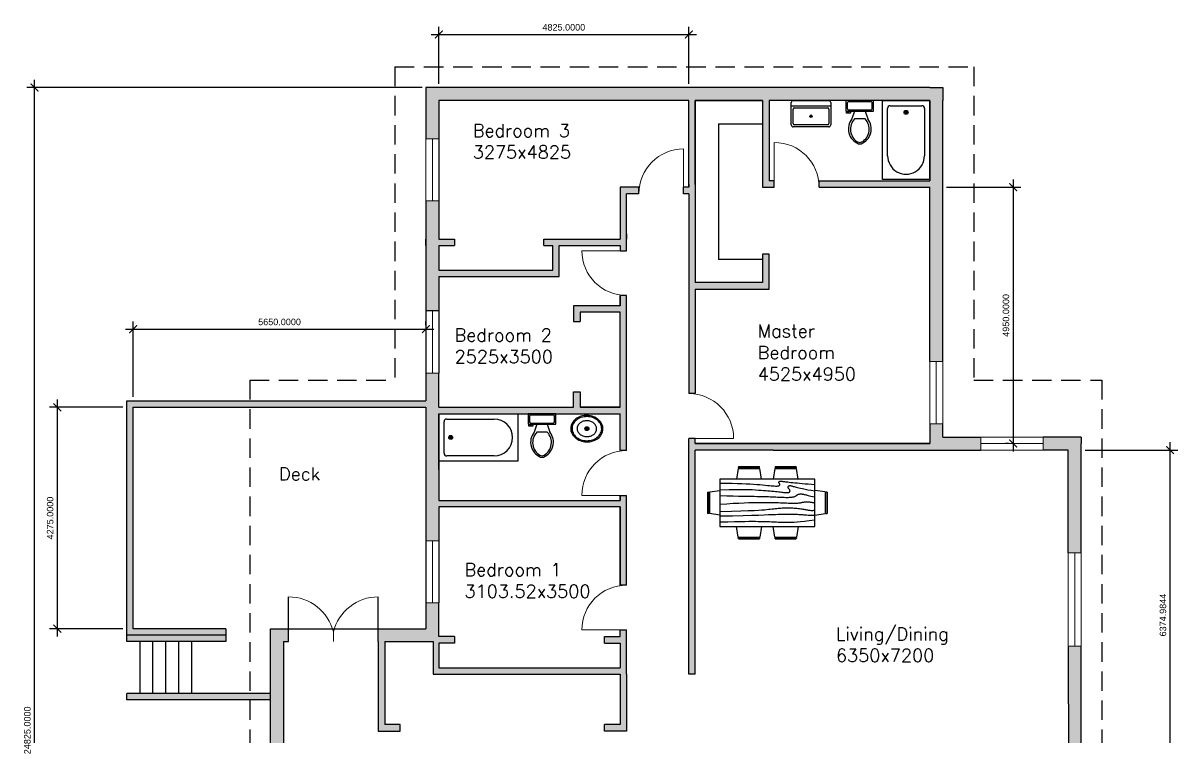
# Model space of a CAD drawing. Header units: millimetres. Extents: x -3200 to 48595, y -28940 to 26070.
# Drawn here: x 1910 to 24200, y 12304 to 26070 of the extents above; entities that cross this region are included whole.
import ezdxf

# ---------------------------------------------------------------- set-up
doc = ezdxf.new("R2010")
doc.units = ezdxf.units.MM
doc.header["$LTSCALE"] = 100
doc.linetypes.add('DASHED', pattern=[0.75, 0.5, -0.25])
doc.linetypes.add('HIDDEN', pattern=[0.375, 0.25, -0.125])
for name, color, linetype in [('Dim', 4, 'Continuous'), ('Hatch', 5, 'Continuous'), ('Lim-Roof', 50, 'Continuous'), ('Overhang', 6, 'DASHED'), ('text', 1, 'Continuous'), ('WD', 3, 'Continuous')]:
    doc.layers.add(name, color=color, linetype=linetype)
doc.styles.add('Simplex_100', font='simplex.shx', dxfattribs={"height": 100})
doc.styles.get("Standard").update_dxf_attribs({"font": ''})
doc.styles.get('Standard').set_extended_font_data('Arial')
doc.dimstyles.new('Arch_125', dxfattribs={"dimscale": 50, "dimtxt": 2.5, "dimasz": 3, "dimexe": 3, "dimexo": 1.5, "dimgap": 1.5, "dimtad": 1, "dimdec": 4, "dimzin": 3, "dimdsep": 46, "dimtxsty": 'Standard', "dimblk": 'ARCHTICK', "dimcen": 4, "dimdle": 3, "dimadec": 0, "dimazin": 0, "dimtfac": 1, "dimtdec": 4, "dimtofl": 0, "dimtmove": 2, "dimatfit": 3, "dimfxl": 1, "dimtolj": 1, "dimtzin": 0, "dimarcsym": 0})
pattern_1 = [(0, (1460.22, 0), (0, 6.985), [5.08, -1.905]), (90, (1460.22, 0), (-6.985, 4e-16), [5.08, -1.905])]

# ---------------------------------------------------------------- blocks, each defined once
blk = doc.blocks.new('Dining Set - 36 x 72 in.')
at = {"linetype": 'Continuous'}
for p, q in [((-22, 27.5), (-22.1562, 26.50042)), ((-5.8416, 26.5), (-22.1534, 26.5)), ((-22, 27.5), (-6, 27.5)), ((-5.8437, 26.49966), (-6, 27.5)), ((6, 27.5), (5.8438, 26.50042)), ((22.1584, 26.5), (5.8466, 26.5)), ((6, 27.5), (22, 27.5)), ((22.1563, 26.49966), (22, 27.5)), ((36, 18), (-36, 18)), ((-36, 18), (-36, -18)), ((-22.2343, 26.00059), (-23.4847, 17.99762)), ((-22.2304, 26), (-5.7608, 26)), ((-4.5152, 17.99762), (-5.7655, 25.99926)), ((5.7657, 26.00059), (4.5153, 17.99762)), ((5.7696, 26), (22.2392, 26)), ((23.4848, 17.99762), (22.2345, 25.99926)), ((36, -18), (36, 18)), ((-44.0006, 8.23428), (-35.9976, 9.48474)), ((44.0006, 8.23428), (35.9976, 9.48474)), ((-45.5, 8), (-44.5004, 8.15617)), ((-45.5, 8), (-45.5, -8)), ((-44.5, -8.15843), (-44.5, 8.15338)), ((-44, 8.23041), (-44, -8.23915)), ((44, 8.23041), (44, -8.23915)), ((44.5, -8.15843), (44.5, 8.15338)), ((45.5, 8), (44.5005, 8.15617)), ((45.5, 8), (45.5, -8)), ((-44.4997, -8.15631), (-45.5, -8)), ((-35.9976, -9.48476), (-43.9993, -8.2345)), ((35.9976, -9.48476), (43.9993, -8.2345)), ((44.4997, -8.15631), (45.5, -8)), ((-36, -18), (36, -18)), ((-22.2343, -26.0006), (-23.4847, -17.99762)), ((-22.2304, -26), (-5.7608, -26)), ((-4.5152, -17.99762), (-5.7655, -25.99928)), ((5.7657, -26.0006), (4.5153, -17.99762)), ((5.7696, -26), (22.2392, -26)), ((23.4848, -17.99762), (22.2345, -25.99928)), ((-22, -27.5), (-22.1562, -26.50044)), ((-5.8416, -26.5), (-22.1534, -26.5)), ((-22, -27.5), (-6, -27.5)), ((-5.8437, -26.49967), (-6, -27.5)), ((6, -27.5), (5.8438, -26.50044)), ((22.1584, -26.5), (5.8466, -26.5)), ((6, -27.5), (22, -27.5)), ((22.1563, -26.49967), (22, -27.5))]:
    blk.add_line(p, q, dxfattribs=at)
for points in [[(-36, 15), (-31.1772, 14.97754), (-26.8079, 14.91406), (-22.8538, 14.81543), (-19.276, 14.6875), (-16.0362, 14.53613), (-13.0957, 14.36718), (-10.4159, 14.18652), (-7.9583, 14), (-5.6904, 13.81315), (-3.6035, 13.63021), (-1.6954, 13.45508), (0.0365, 13.29166), (1.5945, 13.14388), (2.9811, 13.01562), (4.1988, 12.9108), (5.25, 12.83333), (6.1393, 12.78613), (6.8802, 12.76823), (7.4883, 12.77767), (7.9792, 12.8125), (8.3685, 12.87077), (8.6719, 12.95052), (8.9049, 13.0498), (9.0833, 13.16666), (9.2205, 13.29899), (9.3216, 13.44401), (9.3895, 13.59879), (9.4271, 13.76041), (9.4373, 13.92594), (9.4232, 14.09245), (9.3875, 14.257), (9.3333, 14.41666), (9.2638, 14.56917), (9.1836, 14.71484), (9.0975, 14.85465), (9.0104, 14.98958), (8.9272, 15.1206), (8.8529, 15.2487), (8.7922, 15.37483), (8.75, 15.5), (8.7305, 15.62467), (8.7344, 15.74739), (8.7617, 15.86621), (8.8125, 15.97916), (8.8867, 16.08431), (8.9844, 16.17968), (9.1055, 16.26334), (9.25, 16.33333), (9.4189, 16.38802), (9.6172, 16.42708), (9.8506, 16.45052), (10.125, 16.45833), (10.4463, 16.45052), (10.8203, 16.42708), (11.2529, 16.38802), (11.75, 16.33333), (12.3184, 16.26318), (12.9694, 16.17838), (13.7151, 16.07991), (14.5677, 15.96875), (15.5395, 15.84586), (16.6426, 15.71224), (17.8893, 15.56884), (19.2917, 15.41666), (20.859, 15.25667), (22.5879, 15.08984), (24.4721, 14.91715), (26.5052, 14.73958), (28.6809, 14.5581), (30.9929, 14.3737), (33.4347, 14.18733), (36, 14)], [(-36, 10), (-28.9766, 10.14274), (-23.1725, 10.20442), (-18.4241, 10.19775), (-14.5677, 10.13541), (-11.4399, 10.03011), (-8.877, 9.89453), (-6.7154, 9.74137), (-4.7917, 9.58333), (-2.9698, 9.43082), (-1.2246, 9.28515), (0.4415, 9.14534), (2.026, 9.01041), (3.5266, 8.87939), (4.9408, 8.7513), (6.266, 8.62516), (7.5, 8.5), (8.6411, 8.37549), (9.6914, 8.2539), (10.6538, 8.13818), (11.5312, 8.03125), (12.3267, 7.93603), (13.043, 7.85547), (13.6831, 7.79248), (14.25, 7.75), (14.7471, 7.7303), (15.1797, 7.73307), (15.5537, 7.75732), (15.875, 7.80208), (16.1494, 7.86637), (16.3828, 7.94922), (16.5811, 8.04964), (16.75, 8.16666), (16.8944, 8.29915), (17.0143, 8.44531), (17.1089, 8.60319), (17.1771, 8.77083), (17.218, 8.94629), (17.2305, 9.1276), (17.2137, 9.31282), (17.1667, 9.5), (17.0895, 9.6875), (16.987, 9.875), (16.8649, 10.0625), (16.7292, 10.25), (16.5856, 10.4375), (16.4401, 10.625), (16.2985, 10.8125), (16.1667, 11), (16.05, 11.18733), (15.9518, 11.3737), (15.8752, 11.5581), (15.8229, 11.73958), (15.798, 11.91715), (15.8034, 12.08984), (15.842, 12.25667), (15.9167, 12.41666), (16.0295, 12.56836), (16.1784, 12.70833), (16.3605, 12.83268), (16.5729, 12.9375), (16.8127, 13.01888), (17.0768, 13.07291), (17.3625, 13.0957), (17.6667, 13.08333), (17.9894, 13.03312), (18.3418, 12.94726), (18.7382, 12.82918), (19.1927, 12.68229), (19.7195, 12.51001), (20.3327, 12.31575), (21.0465, 12.10294), (21.875, 11.875), (22.8357, 11.63354), (23.959, 11.37304), (25.2786, 11.08618), (26.8282, 10.76562), (28.6414, 10.40405), (30.752, 9.99414), (33.1936, 9.52856), (36, 9)], [(-36, 5.5), (-30.7157, 5.3348), (-26.069, 5.20963), (-21.9946, 5.11767), (-18.4271, 5.05208), (-15.3009, 5.00602), (-12.5508, 4.97265), (-10.1112, 4.94515), (-7.9167, 4.91666), (-5.909, 4.88167), (-4.0586, 4.83984), (-2.3429, 4.79215), (-0.7396, 4.73958), (0.7739, 4.6831), (2.22, 4.6237), (3.6213, 4.56233), (5, 4.5), (6.373, 4.43782), (7.7344, 4.3776), (9.0723, 4.32129), (10.375, 4.27083), (11.6309, 4.22819), (12.8281, 4.19531), (13.9551, 4.17415), (15, 4.16666), (15.954, 4.17448), (16.819, 4.19791), (17.6001, 4.23698), (18.3021, 4.29166), (18.9299, 4.36198), (19.4883, 4.44791), (19.9823, 4.54948), (20.4167, 4.66666), (20.7969, 4.79899), (21.1302, 4.94401), (21.4245, 5.09879), (21.6875, 5.26041), (21.9271, 5.42594), (22.1511, 5.59245), (22.3672, 5.757), (22.5834, 5.91666), (22.8065, 6.06868), (23.0404, 6.21093), (23.2879, 6.34147), (23.5521, 6.45833), (23.8358, 6.55957), (24.142, 6.64323), (24.4735, 6.70735), (24.8334, 6.75), (25.2235, 6.76969), (25.642, 6.76692), (26.0858, 6.74267), (26.5521, 6.69791), (27.0379, 6.63362), (27.5404, 6.55078), (28.0565, 6.45036), (28.5834, 6.33333), (29.1242, 6.19987), (29.7071, 6.04687), (30.3661, 5.87044), (31.1354, 5.66666), (32.0493, 5.43164), (33.142, 5.16146), (34.4475, 4.85221), (36, 4.5)], [(-36, -1), (-30.7915, -0.6591), (-26.0195, -0.38216), (-21.6519, -0.16284), (-17.6563, 0.00521), (-14.0005, 0.12833), (-10.6523, 0.21289), (-7.5796, 0.26522), (-4.75, 0.29166), (-2.134, 0.29793), (0.2878, 0.28711), (2.5317, 0.26163), (4.6146, 0.22396), (6.5529, 0.17651), (8.3633, 0.12174), (10.0623, 0.06209), (11.6667, 0), (13.1899, -0.06201), (14.6341, -0.1211), (15.9982, -0.17432), (17.2813, -0.21875), (18.4823, -0.25147), (19.6003, -0.26953), (20.6343, -0.27002), (21.5834, -0.25), (22.4481, -0.20768), (23.2357, -0.14584), (23.9549, -0.06836), (24.6146, 0.02083), (25.2235, 0.11784), (25.7904, 0.21875), (26.3241, 0.31966), (26.8334, 0.41666), (27.3265, 0.50618), (27.8099, 0.58593), (28.2894, 0.65397), (28.7709, 0.70833), (29.2601, 0.74707), (29.763, 0.76823), (30.2855, 0.76985), (30.8334, 0.75), (31.4088, 0.70784), (31.9994, 0.64713), (32.589, 0.57275), (33.1615, 0.48958), (33.7008, 0.4025), (34.1908, 0.3164), (34.6153, 0.23616), (34.9584, 0.16666), (35.2099, 0.11165), (35.3848, 0.07031), (35.504, 0.04069), (35.5886, 0.02083), (35.6594, 0.00879), (35.7377, 0.0026), (35.8442, 0.00032), (36, 0)], [(-36, -6.5), (-27.1843, -6.31267), (-20.084, -6.1263), (-14.469, -5.9419), (-10.1094, -5.76042), (-6.7752, -5.58285), (-4.2363, -5.41016), (-2.2629, -5.24333), (-0.625, -5.08334), (0.8708, -4.93099), (2.2715, -4.78646), (3.5872, -4.64974), (4.8281, -4.52084), (6.0046, -4.39974), (7.127, -4.28646), (8.2053, -4.18099), (9.25, -4.08334), (10.2705, -3.99382), (11.2734, -3.91407), (12.2647, -3.84603), (13.25, -3.79167), (14.2354, -3.75293), (15.2266, -3.73177), (16.2295, -3.73015), (17.25, -3.75), (18.2912, -3.79248), (19.3451, -3.85547), (20.4009, -3.93604), (21.4479, -4.03125), (22.4754, -4.13819), (23.4727, -4.25391), (24.4289, -4.37549), (25.3334, -4.5), (26.1785, -4.62492), (26.9694, -4.74935), (27.7145, -4.87281), (28.4219, -4.99479), (29.1, -5.11483), (29.7572, -5.23242), (30.4016, -5.34709), (31.0417, -5.45834), (31.6837, -5.56437), (32.3262, -5.65821), (32.9658, -5.73153), (33.599, -5.77604), (34.2224, -5.78345), (34.8327, -5.74545), (35.4264, -5.65373), (36, -5.5)], [(-36, -10), (-26.4022, -9.81299), (-18.4675, -9.62891), (-11.9839, -9.45069), (-6.7396, -9.28125), (-2.5226, -9.12354), (0.8789, -8.98047), (3.6769, -8.85498), (6.0833, -8.75), (8.2767, -8.66765), (10.3021, -8.60677), (12.1712, -8.56543), (13.8958, -8.54167), (15.4876, -8.53353), (16.9583, -8.53907), (18.3197, -8.55632), (19.5834, -8.58334), (20.7616, -8.61841), (21.8685, -8.66081), (22.9188, -8.71004), (23.9271, -8.76563), (24.9081, -8.82707), (25.8763, -8.89388), (26.8465, -8.96558), (27.8334, -9.04167), (28.8474, -9.12118), (29.8828, -9.20117), (30.93, -9.27824), (31.9792, -9.34896), (33.0205, -9.40991), (34.0443, -9.45768), (35.0407, -9.48885), (36, -9.5)], [(-36, -14.5), (-30.0881, -14.33513), (-25.0332, -14.21224), (-20.7312, -14.12647), (-17.0781, -14.07292), (-13.97, -14.04671), (-11.3027, -14.04297), (-8.9724, -14.05681), (-6.875, -14.08334), (-4.9224, -14.11833), (-3.0905, -14.16016), (-1.3709, -14.20785), (0.2448, -14.26042), (1.7647, -14.3169), (3.1973, -14.3763), (4.5507, -14.43767), (5.8333, -14.5), (7.0554, -14.5621), (8.235, -14.62175), (9.3922, -14.67652), (10.5469, -14.72396), (11.7192, -14.76164), (12.929, -14.78711), (14.1965, -14.79794), (15.5417, -14.79167), (16.9933, -14.76424), (18.6152, -14.70508), (20.4804, -14.60197), (22.6615, -14.44271), (25.2312, -14.21509), (28.2624, -13.9069), (31.8277, -13.50594), (36, -13)]]:
    blk.add_lwpolyline(points, dxfattribs=at)
blk = doc.blocks.new('Bath Tub - 26 x 60 in.')
for p, q in [((9, -17), (9, -19)), ((8, -18), (10, -18))]:
    blk.add_line(p, q)
blk.add_lwpolyline([(0, -36), (0, 0), (60, 0), (60, -36)], close=True)
for points in [[(4, -30), (4, -6)], [(6, -4), (42, -4)], [(42, -32), (6, -32)]]:
    blk.add_lwpolyline(points)
for radius in [1.5, 1]:
    blk.add_circle((9, -18), radius)
for centre, radius, start, end in [((5.75, -5.75), 1.77, 81.8699, 188.1301), ((42, -18), 14, 270, 90), ((5.75, -30.25), 1.77, 171.8699, 278.1301)]:
    blk.add_arc(centre, radius, start, end)
blk = doc.blocks.new('Toilet - top')
for p, q in [((-10, -8.5), (-8, -8.5)), ((-10, -9.5), (-10, -8.5)), ((-8, -8.5), (-8, -8)), ((-7, -8), (-7, -9.5)), ((-4, -8), (-6, -14)), ((4, -8), (6, -14)), ((9.5, -6), (9.5, -2)), ((-7, -9.5), (-10, -9.5)), ((4, -14), (-4, -14))]:
    blk.add_line(p, q)
blk.add_lwpolyline([(10.5, -8), (10.5, 0), (-10.5, 0), (-10.5, -8)], close=True)
for points in [[(-9.5, -2), (-9.5, -6)], [(8.5, -1), (-8.5, -1)], [(-8.5, -7), (8.5, -7)]]:
    blk.add_lwpolyline(points)
for centre, radius, start, end in [((-8.62, -1.88), 0.884, 81.8699, 188.1301), ((-8.62, -6.12), 0.884, 171.8699, 278.1301), ((8.62, -1.88), 0.884, 351.8699, 98.1301), ((8.62, -6.12), 0.884, 261.8699, 8.1301), ((3.52, -21.58), 12.17, 141.46911, 247.97143), ((4.2, -21.82), 11.33, 136.36773, 238.94682), ((-3.52, -21.58), 12.17, 292.02843, 38.53071), ((-4.2, -21.82), 11.33, 301.05301, 43.63209), ((0, -27.88), 4, 245.73182, 294.26817), ((0, -29), 4, 254.86053, 285.13947)]:
    blk.add_arc(centre, radius, start, end)
blk = doc.blocks.new('Sink-single - 30 in top')
blk.add_line((-15, -3.999996), (15, -3.999996))
for points in [[(-13.5, 0), (13.5, 0)], [(-15, -18.499996), (-15, -1.5)], [(-13.5, -17.499996), (-13.5, -6.499996)], [(-12.5, -5.499996), (12.5, -5.499996)], [(13.5, -6.499996), (13.5, -17.499996)], [(15, -1.5), (15, -18.499996)], [(13.5, -19.999996), (-13.5, -19.999996)], [(12.5, -18.499996), (-12.5, -18.499996)]]:
    blk.add_lwpolyline(points)
for radius in [1, 0.5]:
    blk.add_circle((0, -11.999996), radius)
for centre, radius, start, end in [((-13.5, -1.5), 1.5, 90, 180), ((-12.5, -6.499996), 1, 90, 180), ((12.5, -6.499996), 1, 0, 90), ((13.5, -1.5), 1.5, 0, 90), ((-12.5, -17.499996), 1, 180, 270), ((12.5, -17.499996), 1, 270, 0), ((-13.5, -18.499996), 1.5, 180, 270), ((13.5, -18.499996), 1.5, 270, 0)]:
    blk.add_arc(centre, radius, start, end)
blk = doc.blocks.new('Sink - Oval top')
for p, q in [((-1, 0), (1, 0)), ((0, 1), (0, -1))]:
    blk.add_line(p, q)
at = {"linetype": 'Continuous'}
for points in [[(-12.23, 0.39, 0.117634), (-11.46, -3.36, 0.104469), (-8.88, -6.8, 0.090016), (-5.08, -9.07, 0.08192), (-0.32, -10.02, 0.08192), (4.49, -9.38, 0.090016), (8.42, -7.36, 0.104469), (11.22, -4.09, 0.117634), (12.23, -0.39, 0.117634), (11.46, 3.36, 0.104469), (8.88, 6.8, 0.090016), (5.08, 9.07, 0.08192), (0.32, 10.02, 0.08192), (-4.49, 9.38, 0.090016), (-8.42, 7.36, 0.104469), (-11.22, 4.09, 0.117634)], [(-11.29, 0.16, 0.118622), (-10.52, -3.25, 0.104678), (-8.07, -6.36, 0.089562), (-4.54, -8.37, 0.081185), (-0.13, -9.15, 0.081185), (4.3, -8.49, 0.089562), (7.89, -6.58, 0.104678), (10.42, -3.55, 0.118622), (11.29, -0.16, 0.118622), (10.52, 3.25, 0.104678), (8.07, 6.36, 0.089562), (4.54, 8.37, 0.081185), (0.13, 9.15, 0.081185), (-4.3, 8.49, 0.089562), (-7.89, 6.58, 0.104678), (-10.42, 3.55, 0.118622)], [(-7.42, 0.08, 0.118283), (-6.91, -2.17, 0.104607), (-5.29, -4.21, 0.089718), (-2.97, -5.53, 0.081436), (-0.07, -6.04, 0.081436), (2.84, -5.59, 0.089718), (5.2, -4.33, 0.104607), (6.86, -2.32, 0.118283), (7.42, -0.08, 0.118283), (6.91, 2.17, 0.104607), (5.29, 4.21, 0.089718), (2.97, 5.53, 0.081436), (0.07, 6.04, 0.081436), (-2.84, 5.59, 0.089718), (-5.2, 4.33, 0.104607), (-6.86, 2.32, 0.118283)]]:
    blk.add_lwpolyline(points, format="xyb", close=True, dxfattribs=at)
for radius in [1.5, 1]:
    blk.add_circle((0, 0), radius)
blk = doc.blocks.new('_ArchTick')
at = {"color": 0, "linetype": 'ByBlock', "const_width": 0.15}
blk.add_lwpolyline([(-0.5, -0.5), (0.5, 0.5)], dxfattribs=at)
blk = doc.blocks.new('*D97')
at = {"layer": 'Defpoints', "color": 0, "linetype": 'Continuous', "ltscale": 15, "transparency": 16777216}
for p in [(9685, 20160), (9685, 20160), (4035, 18775)]:
    blk.add_point(p, dxfattribs=at)
at = {"layer": 'Dim', "color": 0, "linetype": 'Continuous', "lineweight": -2, "ltscale": 15, "transparency": 16777216}
for p, q in [((4035, 18850), (4035, 20310)), ((9685, 20235), (9685, 20310)), ((3885, 20160), (9835, 20160))]:
    blk.add_line(p, q, dxfattribs=at)
at = {"layer": 'Dim', "color": 0, "linetype": 'Continuous', "lineweight": -2, "ltscale": 15, "transparency": 16777216, "xscale": 150, "yscale": 150, "zscale": 150, "rotation": 180}
blk.add_blockref('_ArchTick', (4035, 20160), dxfattribs=at)
at = {"layer": 'Dim', "color": 0, "linetype": 'Continuous', "lineweight": -2, "ltscale": 15, "transparency": 16777216, "xscale": 150, "yscale": 150, "zscale": 150}
blk.add_blockref('_ArchTick', (9685, 20160), dxfattribs=at)
at = {"layer": 'Dim', "color": 0, "linetype": 'Continuous', "ltscale": 15, "transparency": 16777216, "insert": (6860, 20298), "char_height": 125, "attachment_point": 5}
blk.add_mtext('\\A1;5650.0000', dxfattribs=at)
blk = doc.blocks.new('*D98')
at = {"layer": 'Defpoints', "color": 0, "linetype": 'Continuous', "ltscale": 15, "transparency": 16777216}
for p in [(3910, 18650), (2570, 14375), (3910, 14375)]:
    blk.add_point(p, dxfattribs=at)
at = {"layer": 'Dim', "color": 0, "linetype": 'Continuous', "lineweight": -2, "ltscale": 15, "transparency": 16777216}
for p, q in [((2570, 18800), (2570, 14225)), ((3835, 18650), (2420, 18650)), ((3835, 14375), (2420, 14375))]:
    blk.add_line(p, q, dxfattribs=at)
at = {"layer": 'Dim', "color": 0, "linetype": 'Continuous', "lineweight": -2, "ltscale": 15, "transparency": 16777216, "xscale": 150, "yscale": 150, "zscale": 150}
for p, rotation in [((2570, 18650), 90), ((2570, 14375), 270)]:
    blk.add_blockref('_ArchTick', p, dxfattribs=dict(at, rotation=rotation))
at = {"layer": 'Dim', "color": 0, "linetype": 'Continuous', "ltscale": 15, "transparency": 16777216, "insert": (2432, 16512), "char_height": 125, "attachment_point": 5, "rotation": 90}
blk.add_mtext('\\A1;4275.0000', dxfattribs=at)
blk = doc.blocks.new('*D99')
at = {"layer": 'Defpoints', "color": 0, "linetype": 'Continuous', "ltscale": 15, "transparency": 16777216}
for p in [(14760, 25850), (9935, 24825), (14760, 24825)]:
    blk.add_point(p, dxfattribs=at)
at = {"layer": 'Dim', "color": 0, "linetype": 'Continuous', "lineweight": -2, "ltscale": 15, "transparency": 16777216}
for p, q in [((9935, 24900), (9935, 26000)), ((14760, 24900), (14760, 26000)), ((9785, 25850), (14910, 25850))]:
    blk.add_line(p, q, dxfattribs=at)
at = {"layer": 'Dim', "color": 0, "linetype": 'Continuous', "lineweight": -2, "ltscale": 15, "transparency": 16777216, "xscale": 150, "yscale": 150, "zscale": 150, "rotation": 180}
blk.add_blockref('_ArchTick', (9935, 25850), dxfattribs=at)
at = {"layer": 'Dim', "color": 0, "linetype": 'Continuous', "lineweight": -2, "ltscale": 15, "transparency": 16777216, "xscale": 150, "yscale": 150, "zscale": 150}
blk.add_blockref('_ArchTick', (14760, 25850), dxfattribs=at)
at = {"layer": 'Dim', "color": 0, "linetype": 'Continuous', "ltscale": 15, "transparency": 16777216, "insert": (12347, 25988), "char_height": 125, "attachment_point": 5}
blk.add_mtext('\\A1;4825.0000', dxfattribs=at)
blk = doc.blocks.new('*D100')
at = {"layer": 'Defpoints', "color": 0, "linetype": 'Continuous', "ltscale": 15, "transparency": 16777216}
for p in [(19660, 22900), (21020, 17950), (21020, 17950)]:
    blk.add_point(p, dxfattribs=at)
at = {"layer": 'Dim', "color": 0, "linetype": 'Continuous', "lineweight": -2, "ltscale": 15, "transparency": 16777216}
for p, q in [((21020, 23050), (21020, 17800)), ((19735, 22900), (21170, 22900)), ((20945, 17950), (20870, 17950))]:
    blk.add_line(p, q, dxfattribs=at)
at = {"layer": 'Dim', "color": 0, "linetype": 'Continuous', "lineweight": -2, "ltscale": 15, "transparency": 16777216, "xscale": 150, "yscale": 150, "zscale": 150}
for p, rotation in [((21020, 22900), 90), ((21020, 17950), 270)]:
    blk.add_blockref('_ArchTick', p, dxfattribs=dict(at, rotation=rotation))
at = {"layer": 'Dim', "color": 0, "linetype": 'Continuous', "ltscale": 15, "transparency": 16777216, "insert": (20882, 20425), "char_height": 125, "attachment_point": 5, "rotation": 90}
blk.add_mtext('\\A1;4950.0000', dxfattribs=at)
blk = doc.blocks.new('*D101')
at = {"layer": 'Defpoints', "color": 0, "linetype": 'Continuous', "ltscale": 15, "transparency": 16777216}
for p in [(22335, 17825), (24050, 17825), (22335, 11450)]:
    blk.add_point(p, dxfattribs=at)
at = {"layer": 'Dim', "color": 0, "linetype": 'Continuous', "lineweight": -2, "ltscale": 15, "transparency": 16777216}
for p, q in [((24050, 11300), (24050, 17975)), ((22410, 17825), (24200, 17825)), ((22410, 11450), (24200, 11450))]:
    blk.add_line(p, q, dxfattribs=at)
at = {"layer": 'Dim', "color": 0, "linetype": 'Continuous', "lineweight": -2, "ltscale": 15, "transparency": 16777216, "xscale": 150, "yscale": 150, "zscale": 150}
for p, rotation in [((24050, 17825), 90), ((24050, 11450), 270)]:
    blk.add_blockref('_ArchTick', p, dxfattribs=dict(at, rotation=rotation))
at = {"layer": 'Dim', "color": 0, "linetype": 'Continuous', "ltscale": 15, "transparency": 16777216, "insert": (23912, 14638), "char_height": 125, "attachment_point": 5, "rotation": 90}
blk.add_mtext('\\A1;6374.9844', dxfattribs=at)
blk = doc.blocks.new('*D103')
at = {"layer": 'Defpoints', "color": 0, "linetype": 'Continuous', "ltscale": 15, "transparency": 16777216}
for p in [(2130, 24825), (9685, 24825), (6685, 0)]:
    blk.add_point(p, dxfattribs=at)
at = {"layer": 'Dim', "color": 0, "linetype": 'Continuous', "lineweight": -2, "ltscale": 15, "transparency": 16777216}
for p, q in [((2130, -150), (2130, 24975)), ((9610, 24825), (1980, 24825)), ((6610, 0), (1980, 0))]:
    blk.add_line(p, q, dxfattribs=at)
at = {"layer": 'Dim', "color": 0, "linetype": 'Continuous', "lineweight": -2, "ltscale": 15, "transparency": 16777216, "xscale": 150, "yscale": 150, "zscale": 150}
for p, rotation in [((2130, 24825), 90), ((2130, 0), 270)]:
    blk.add_blockref('_ArchTick', p, dxfattribs=dict(at, rotation=rotation))
at = {"layer": 'Dim', "color": 0, "linetype": 'Continuous', "ltscale": 15, "transparency": 16777216, "insert": (1992, 12412), "char_height": 125, "attachment_point": 5, "rotation": 90}
blk.add_mtext('\\A1;24825.0000', dxfattribs=at)

msp = doc.modelspace()

# ---------------------------------------------------------------- hatches: boundary and pattern name
at = {"layer": 'Hatch', "linetype": 'Continuous'}
h = msp.add_hatch(dxfattribs=at)
h.set_pattern_fill('ANGLE', color=256)
h.set_pattern_definition(pattern_1)
h.paths.add_polyline_path([(9935, 21775), (10235, 21775), (10235, 21900), (9935, 21900), (9935, 22637.5), (9685, 22637.5), (9685, 20512.5), (9935, 20512.5), (9935, 21175), (12260, 21175), (12260, 21775), (13435, 21775), (13435, 21675), (13560, 21675), (13560, 21775), (13560, 21900), (13560, 22775), (13795, 22775), (13795, 22900), (13435, 22900), (13435, 21900), (11960, 21900), (11960, 21775), (12135, 21775), (12135, 21300), (9935, 21300)], flags=17)
h.paths.add_polyline_path([(13560, 20810), (13435, 20810), (13435, 20610), (12535, 20610), (12535, 20310), (12660, 20310), (12660, 20485), (13435, 20485), (13435, 18650), (12660, 18650), (12660, 18950), (12535, 18950), (12535, 18650), (9935, 18650), (9935, 19312.5), (9685, 19312.5), (9685, 18775), (6285, 18775), (6285, 18650), (9685, 18650), (9685, 16073.24108), (9935, 16073.24108), (9935, 16725), (13435, 16725), (13435, 16525), (13435, 15215), (13560, 15215), (13560, 16950), (13435, 16950), (13435, 16850), (9935, 16850), (9935, 17575), (9935, 18525), (11459, 18525), (13435, 18525), (13435, 17815), (13560, 17815)])
h.paths.add_polyline_path([(19660, 24825), (19410, 24825), (9685, 24825), (9685, 23837.5), (9935, 23837.5), (9935, 24575), (14760, 24575), (14760, 22900), (14660, 22900), (14660, 22775), (14760, 22775), (14760, 20839.79334), (14760, 18915), (14885, 18915), (14885, 20932.5), (16185, 20932.5), (16310, 20932.5), (16310, 21207.5), (16310, 21607.5), (16185, 21607.5), (16185, 21057.5), (14885, 21057.5), (14885, 24575), (16185, 24575), (16185, 22900), (16310, 22900), (16410, 22900), (16410, 23025), (16310, 23025), (16310, 24575), (19410, 24575), (19410, 23051), (19410, 23025), (17275, 23025), (17275, 22900), (19410, 22900), (19410, 19533.99162), (19660, 19533.99162), (19660, 22900), (19660, 24575)])
h.paths.add_polyline_path([(20397.5, 18075), (19660, 18075), (19660, 18333.99162), (19410, 18333.99162), (19410, 17950), (14885, 17950), (14885, 18050), (14760, 18050), (14760, 13496.48216), (14885, 13496.48216), (14885, 17825), (16385, 17825), (19660, 17825), (20397.5, 17825)])
h.paths.add_polyline_path([(22335, 18075), (21597.5, 18075), (21597.5, 17825), (22085, 17825), (22085, 15837.5), (22335, 15837.5), (22335, 17950)])
h.paths.add_polyline_path([(22335, 14037.5), (22085, 14037.5), (22091.34966, 11450.01558), (22059.69521, 11449.9379), (22060.00346, 11324.32516), (22335, 11325), (22335, 11450)])
h.paths.add_polyline_path([(13560, 14350), (13435, 14350), (13435, 14221.48216), (13135, 14221.48216), (13135, 14096.48216), (13435, 14096.48216), (13435, 13621.48216), (9935, 13621.48216), (9935, 14096.48216), (10235, 14096.48216), (10235, 14221.48216), (9935, 14221.48216), (9935, 14873.24108), (9685, 14873.24108), (9685, 14375), (8765, 14375), (8765, 14125), (8765, 12396.48216), (9190, 12396.48216), (9190, 12521.48216), (8890, 12521.48216), (8890, 14125), (9828.20673, 14125), (9828.20673, 13496.48216), (13560, 13496.48216)])
h.paths.add_polyline_path([(13560, 13496.48216), (13435, 13496.48216), (13435, 12521.48216), (13135, 12521.48216), (13135, 12396.48216), (13560, 12396.48216)])
h.paths.add_polyline_path([(17385, 6500), (15785, 6500), (15785, 9000), (15785, 9125), (15660, 9125), (14885, 9125), (14885, 9225), (14760, 9225), (14760, 9000), (14935, 9000), (14935, 8900), (15060, 8900), (15060, 9000), (15660, 9000), (15660, 6500), (15060, 6500), (15060, 6600), (14935, 6600), (14935, 6500), (14525, 6500), (14525, 6250), (15660, 6250), (15785, 6250), (17385, 6250)])
h.paths.add_polyline_path([(20835, 6500), (20835, 11325), (20859.99819, 11325), (20859.69882, 11446.99313), (18010, 11440), (17885, 11440), (14760, 11440), (14760, 11315), (15010, 11315), (17885, 11315), (17885, 10315), (16022.5, 10315), (15660, 10315), (15060, 10315), (14885, 10315), (14760, 10315), (14760, 10190), (14760, 10090), (14885, 10090), (14885, 10190), (15060, 10190), (16385, 10190), (16510, 10190), (18010, 10190), (18010, 10315), (18010, 11315), (20585, 11315), (20585, 10825), (20585, 10700), (20585, 6500), (18985, 6500), (18985, 6250), (20835, 6250)])
h.paths.add_polyline_path([(20835, 5850), (20710, 5850), (20710, 3875), (15835, 3875), (15835, 3750), (20835, 3750)])
h.paths.add_polyline_path([(20835, 6250), (20710, 6250), (20710, 5850), (20835, 5850)])
h.paths.add_polyline_path([(17235, 2750), (13185, 2750), (13185, 2625), (17235, 2625)])
h = msp.add_hatch(dxfattribs=at)
h.set_pattern_fill('ANGLE', color=256)
h.set_pattern_definition(pattern_1)
h.paths.add_polyline_path([(6935, 14125), (7035, 14125), (7035, 14375), (6860, 14375), (6685, 14375), (6685, 12037.5), (6935, 12037.5)])
h.paths.add_polyline_path([(6685, 13125), (6285, 13125), (6285, 13000), (6685, 13000)])
h.paths.add_polyline_path([(6285, 13125), (3910, 13125), (3910, 13000), (6285, 13000)])
h.paths.add_polyline_path([(6935, 6250), (7035, 6250), (7035, 6500), (6935, 6500), (6935, 8625), (9810, 8625), (9810, 7465), (9935, 7465), (9935, 8750), (9020.6, 8750), (6935, 8750), (6935, 10837.5), (6685, 10837.5), (6685, 6500), (6685, 6250), (6685, 250), (6685, 0), (7285, 0), (7285, 250), (7235, 250), (6935, 250)])
h.paths.add_polyline_path([(13660, 6500), (13560, 6500), (13560, 10315), (13435, 10315), (12535, 10315), (12535, 9890), (12660, 9890), (12660, 10190), (13435, 10190), (13435, 6500), (12660, 6500), (12660, 7525), (12535, 7525), (12535, 6500), (9935, 6500), (9935, 6600), (9810, 6600), (9810, 6500), (9685, 6500), (7900, 6500), (7900, 6250), (11970, 6250), (12835, 6250), (12935, 6250), (12935, 250), (12585, 250), (12585, 0), (13185, 0), (13185, 250), (13185, 6250), (13435, 6250), (13560, 6250), (13660, 6250)])
h.paths.add_polyline_path([(4035, 18650), (6285, 18650), (6285, 18775), (3910, 18775), (3910, 14250), (5820, 14250), (5820, 14375), (4035, 14375)])
h = msp.add_hatch(dxfattribs=at)
h.set_pattern_fill('ANGLE', color=256)
h.set_pattern_definition(pattern_1)
h.paths.add_polyline_path([(9810, 8625), (6935, 8625), (6935, 8500), (9810, 8500)])
h.paths.add_polyline_path([(5820, 14250), (3910, 14250), (3910, 14125), (5820, 14125)])
at = {"layer": 'Lim-Roof', "linetype": 'Continuous'}
h = msp.add_hatch(dxfattribs=at)
h.set_pattern_fill('ANGLE', color=5)
h.set_pattern_definition(pattern_1)
h.paths.add_polyline_path([(12660, 7525), (12535, 7525), (12535, 6500), (9935, 6500), (9935, 6600), (9810, 6600), (9810, 6500), (9685, 6500), (7900, 6500), (7900, 6250), (11970, 6250), (12835, 6250), (12935, 6250), (12935, 250), (12585, 250), (12585, 0), (13185, 0), (13185, 250), (13185, 6250), (13435, 6250), (13560, 6250), (13660, 6250), (13660, 6500), (13560, 6500), (13560, 10315), (13435, 10315), (12535, 10315), (12535, 9890), (12660, 9890), (12660, 10190), (13435, 10190), (13435, 6500), (12660, 6500)])
h.paths.add_polyline_path([(17385, 6500), (15785, 6500), (15785, 9000), (15785, 9125), (15660, 9125), (14885, 9125), (14885, 9225), (14760, 9225), (14760, 9000), (14935, 9000), (14935, 8900), (15060, 8900), (15060, 9000), (15660, 9000), (15660, 6500), (15060, 6500), (15060, 6600), (14935, 6600), (14935, 6500), (14525, 6500), (14525, 6250), (15660, 6250), (15785, 6250), (17385, 6250)])
h.paths.add_polyline_path([(20835, 6500), (20835, 11325), (20859.99819, 11325), (20859.69882, 11446.99313), (18010, 11440), (17885, 11440), (14760, 11440), (14760, 11315), (15010, 11315), (17885, 11315), (17885, 10315), (16022.5, 10315), (15660, 10315), (15060, 10315), (14885, 10315), (14760, 10315), (14760, 10190), (14760, 10090), (14885, 10090), (14885, 10190), (15060, 10190), (16385, 10190), (16510, 10190), (18010, 10190), (18010, 10315), (18010, 11315), (20585, 11315), (20585, 10825), (20585, 10700), (20585, 6500), (18985, 6500), (18985, 6250), (20835, 6250)])
h.paths.add_polyline_path([(20835, 5850), (20710, 5850), (20710, 3875), (15835, 3875), (15835, 3750), (20835, 3750)])
h.paths.add_polyline_path([(17235, 2750), (13185, 2750), (13185, 2625), (17235, 2625)])
h.paths.add_polyline_path([(22335, 14037.5), (22085, 14037.5), (22091.34966, 11450.01558), (22059.69521, 11449.9379), (22060.00346, 11324.32516), (22335, 11325), (22335, 11450)])
h.paths.add_polyline_path([(22335, 17950), (22335, 18075), (21597.5, 18075), (21597.5, 17825), (22085, 17825), (22085, 15837.5), (22335, 15837.5)])
h.paths.add_polyline_path([(20397.5, 18075), (19660, 18075), (19660, 18333.99162), (19410, 18333.99162), (19410, 17950), (14885, 17950), (14885, 18050), (14760, 18050), (14760, 13496.48216), (14885, 13496.48216), (14885, 17825), (16385, 17825), (19660, 17825), (20397.5, 17825)])
h.paths.add_polyline_path([(19660, 24825), (19410, 24825), (9685, 24825), (9685, 23837.5), (9935, 23837.5), (9935, 24575), (14760, 24575), (14760, 22900), (14660, 22900), (14660, 22775), (14760, 22775), (14760, 20839.79334), (14760, 18915), (14885, 18915), (14885, 20932.5), (16185, 20932.5), (16310, 20932.5), (16310, 21207.5), (16310, 21607.5), (16185, 21607.5), (16185, 21057.5), (14885, 21057.5), (14885, 24575), (16185, 24575), (16185, 22900), (16310, 22900), (16410, 22900), (16410, 23025), (16310, 23025), (16310, 24575), (19410, 24575), (19410, 23051), (19410, 23025), (17275, 23025), (17275, 22900), (19410, 22900), (19410, 19533.99162), (19660, 19533.99162), (19660, 22900), (19660, 24575)])
h.paths.add_polyline_path([(9935, 21175), (12260, 21175), (12260, 21775), (13435, 21775), (13435, 21675), (13560, 21675), (13560, 21775), (13560, 21900), (13560, 22775), (13795, 22775), (13795, 22900), (13435, 22900), (13435, 21900), (11960, 21900), (11960, 21775), (12135, 21775), (12135, 21300), (9935, 21300), (9935, 21775), (10235, 21775), (10235, 21900), (9935, 21900), (9935, 22637.5), (9685, 22637.5), (9685, 20512.5), (9935, 20512.5)], flags=17)
h.paths.add_polyline_path([(9935, 19312.5), (9685, 19312.5), (9685, 18775), (6285, 18775), (6285, 18650), (9685, 18650), (9685, 16073.24108), (9935, 16073.24108), (9935, 16725), (13435, 16725), (13435, 16525), (13435, 15215), (13560, 15215), (13560, 16950), (13435, 16950), (13435, 16850), (9935, 16850), (9935, 17575), (9935, 17725), (9935, 18525), (11459, 18525), (13435, 18525), (13435, 17815), (13560, 17815), (13560, 20810), (13435, 20810), (13435, 20610), (12535, 20610), (12535, 20310), (12660, 20310), (12660, 20485), (13435, 20485), (13435, 18650), (12660, 18650), (12660, 18950), (12535, 18950), (12535, 18650), (9935, 18650)])
h.paths.add_polyline_path([(6285, 18775), (3910, 18775), (3910, 14250), (5820, 14250), (5820, 14375), (4035, 14375), (4035, 18650), (6285, 18650)])
h.paths.add_polyline_path([(9935, 14873.24108), (9685, 14873.24108), (9685, 14375), (8765, 14375), (8765, 14125), (8765, 12396.48216), (9190, 12396.48216), (9190, 12521.48216), (8890, 12521.48216), (8890, 14125), (9828.20673, 14125), (9828.20673, 13496.48216), (13560, 13496.48216), (13560, 14350), (13435, 14350), (13435, 14221.48216), (13135, 14221.48216), (13135, 14096.48216), (13435, 14096.48216), (13435, 13621.48216), (9935, 13621.48216), (9935, 14096.48216), (10235, 14096.48216), (10235, 14221.48216), (9935, 14221.48216)])
h.paths.add_polyline_path([(13560, 13496.48216), (13435, 13496.48216), (13435, 12521.48216), (13135, 12521.48216), (13135, 12396.48216), (13560, 12396.48216)])
h.paths.add_polyline_path([(6285, 13125), (3910, 13125), (3910, 13000), (6285, 13000)])
h.paths.add_polyline_path([(6685, 13125), (6285, 13125), (6285, 13000), (6685, 13000)])
h.paths.add_polyline_path([(6935, 14125), (7035, 14125), (7035, 14375), (6860, 14375), (6685, 14375), (6685, 12037.5), (6935, 12037.5)])

# ---------------------------------------------------------------- linework, layer by layer
for p, q in [((19410, 24825), (9685, 24825)), ((9685, 24825), (9685, 23837.5)), ((17010, 24825), (16760, 24825)), ((19410, 24825), (19660, 24825)), ((19660, 24825), (19660, 24575)), ((14760, 24575), (9935, 24575)), ((9935, 24575), (9935, 23837.5)), ((14760, 22900), (14760, 24575)), ((14885, 22950), (14885, 24575)), ((14885, 24575), (16185, 24575)), ((14885, 24575), (16185, 24575)), ((14885, 24575), (14885, 21875)), ((14885, 24575), (14885, 21057.5)), ((16185, 24575), (14885, 24575)), ((16185, 24575), (16060, 24575)), ((16185, 24575), (16185, 22900)), ((19410, 24575), (16310, 24575)), ((16310, 24575), (16310, 23025)), ((19410, 23075), (19410, 24575)), ((19660, 22900), (19660, 24575)), ((15335, 24125), (16185, 24125)), ((15335, 24125), (15335, 21507.5)), ((16410, 23025), (16310, 23025)), ((16410, 22900), (16410, 23025)), ((17275, 22900), (17275, 23025)), ((17275, 23025), (19410, 23025)), ((19410, 23075), (19410, 23025)), ((13435, 22900), (13435, 21900)), ((13795, 22900), (13435, 22900)), ((13560, 21900), (13560, 22775)), ((13795, 22775), (13560, 22775)), ((13795, 22775), (13795, 22900)), ((14760, 22900), (14660, 22900)), ((14660, 22775), (14660, 22900)), ((14760, 22775), (14660, 22775)), ((14760, 22775), (14660, 22775)), ((14760, 22950), (14760, 22900)), ((14760, 22775), (14760, 20839.79334)), ((14760, 22775), (14760, 18915)), ((14885, 22950), (14885, 21057.5)), ((16185, 22900), (16310, 22900)), ((16310, 22900), (16410, 22900)), ((17275, 22900), (19410, 22900)), ((19410, 19533.99162), (19410, 22900)), ((19660, 19533.99162), (19660, 22900)), ((9685, 22637.5), (9685, 20512.5)), ((9935, 22637.5), (9935, 21900)), ((9685, 21775), (9685, 21900)), ((9935, 21900), (10235, 21900)), ((9935, 21900), (10235, 21900)), ((10235, 21900), (10235, 21775)), ((11960, 21775), (11960, 21900)), ((11960, 21900), (13435, 21900)), ((13560, 22000), (13560, 21900)), ((13560, 21775), (13560, 21900)), ((14885, 21875), (14885, 21875)), ((9935, 21775), (9935, 21300)), ((9935, 21775), (10235, 21775)), ((9935, 21775), (9935, 21300)), ((11960, 21775), (12135, 21775)), ((12135, 21300), (12135, 21775)), ((12260, 21175), (12260, 21775)), ((12260, 21775), (13435, 21775)), ((13435, 21775), (13435, 21675)), ((13435, 21675), (13560, 21675)), ((13560, 21675), (13560, 21775)), ((16185, 21507.5), (15335, 21507.5)), ((16310, 21607.5), (16185, 21607.5)), ((16185, 21607.5), (16185, 21057.5)), ((16310, 21057.5), (16310, 21607.5)), ((9935, 21300), (12135, 21300)), ((16310, 20932.5), (16310, 21207.5)), ((9935, 21175), (12260, 21175)), ((9935, 21175), (9935, 20512.5)), ((16185, 21057.5), (14885, 21057.5)), ((13560, 20810), (13435, 20810)), ((13435, 20810), (13435, 20610)), ((13435, 20610), (13435, 20810)), ((13560, 17815), (13560, 20810)), ((14885, 20932.5), (14885, 20932.5)), ((14885, 20932.5), (16185, 20932.5)), ((14885, 20932.5), (14885, 18915)), ((16185, 20932.5), (16310, 20932.5)), ((9935, 20512.5), (9685, 20512.5)), ((13435, 20610), (12535, 20610)), ((12535, 20610), (12535, 20310)), ((12535, 20310), (12660, 20310)), ((13435, 20485), (12660, 20485)), ((12660, 20485), (12660, 20310)), ((13435, 18650), (13435, 20485)), ((9685, 19312.5), (9685, 18775)), ((9935, 18650), (9935, 19312.5)), ((12535, 18650), (12535, 18950)), ((12535, 18950), (12660, 18950)), ((12660, 18950), (12660, 18650)), ((3910, 14250), (3910, 18775)), ((3910, 18775), (9685, 18775)), ((14885, 18915), (14760, 18915)), ((4035, 14375), (4035, 18650)), ((4035, 18650), (9685, 18650)), ((9685, 18650), (9685, 16073.24108)), ((9935, 18650), (12535, 18650)), ((9935, 17450), (9935, 18525)), ((9935, 18525), (13435, 18525)), ((9935, 18525), (9935, 17575)), ((13435, 18650), (12660, 18650)), ((12660, 18650), (13435, 18650)), ((13435, 17815), (13435, 18525)), ((19410, 18333.99162), (19410, 17950)), ((19660, 18075), (19660, 18333.99162)), ((19660, 18075), (20397.5, 18075)), ((22335, 18075), (21597.5, 18075)), ((22335, 18075), (22335, 17950)), ((14885, 18050), (14760, 18050)), ((14760, 13496.48216), (14760, 18050)), ((14885, 17950), (14885, 18050)), ((14885, 17950), (14885, 18050)), ((16260, 17950), (14885, 17950)), ((14885, 17950), (19410, 17950)), ((16385, 17950), (16260, 17950)), ((19410, 17950), (16385, 17950)), ((22335, 15837.5), (22335, 17950)), ((9935, 17725), (9935, 16850)), ((13560, 17815), (13435, 17815)), ((16385, 17825), (14885, 17825)), ((14885, 13496.48216), (14885, 17825)), ((16385, 17825), (19660, 17825)), ((19660, 17825), (20397.5, 17825)), ((22085, 17825), (21597.5, 17825)), ((22085, 15837.5), (22085, 17825)), ((9935, 17575), (9935, 16850)), ((9935, 17450), (9935, 16850)), ((13435, 16950), (13435, 16850)), ((13435, 16850), (13435, 16950)), ((13435, 16950), (13435, 16850)), ((13435, 16850), (13435, 16950)), ((13435, 16950), (13560, 16950)), ((13560, 15215), (13560, 16950)), ((9935, 16850), (13435, 16850)), ((13435, 16725), (9935, 16725)), ((9935, 16725), (9935, 16073.24108)), ((13435, 16725), (13435, 15205.92056)), ((13435, 16725), (13435, 16525)), ((13435, 15205.92056), (13435, 16725)), ((13435, 16525), (13435, 15205.92056)), ((13560, 15215), (13435, 15215)), ((9685, 14873.24108), (9685, 14375)), ((9935, 14221.48216), (9935, 14873.24108)), ((5820, 14375), (4035, 14375)), ((5820, 14375), (5820, 14250)), ((6685, 12037.5), (6685, 14375)), ((6685, 14375), (7035, 14375)), ((7035, 14125), (7035, 14375)), ((8765, 14125), (8765, 14375)), ((8765, 14375), (9685, 14375)), ((13435, 14250), (13435, 14350)), ((13435, 14350), (13560, 14350)), ((13435, 14221.48216), (13435, 14350)), ((13560, 13496.48216), (13560, 14350)), ((13560, 14215), (13560, 14350)), ((5820, 14250), (3910, 14250)), ((3910, 14125), (3910, 14250)), ((5820, 14125), (3910, 14125)), ((4160, 14125), (4160, 13125)), ((4410, 14125), (4410, 13125)), ((4660, 14125), (4660, 13125)), ((4660, 14125), (4660, 13125)), ((4910, 14125), (4910, 13125)), ((5160, 14125), (5160, 13125)), ((5820, 14250), (5820, 14125)), ((6935, 14125), (6935, 12037.5)), ((6935, 14125), (7035, 14125)), ((6935, 14125), (7035, 14125)), ((8890, 14125), (9828.20673, 14125)), ((9828.20673, 14125), (9828.20673, 14096.48216)), ((9828.20673, 14125), (9828.20673, 13496.48216)), ((9828.20673, 14096.48216), (9828.20673, 13496.48216)), ((10235, 14221.48216), (9935, 14221.48216)), ((10235, 14096.48216), (9935, 14096.48216)), ((9935, 14096.48216), (9935, 13621.48216)), ((10235, 14221.48216), (10235, 14096.48216)), ((13135, 14096.48216), (13135, 14221.48216)), ((13135, 14221.48216), (13435, 14221.48216)), ((13135, 14096.48216), (13435, 14096.48216)), ((13435, 14096.48216), (13435, 13621.48216)), ((22085, 14037.5), (22091.34966, 11450.01558)), ((22335, 11450), (22335, 14037.5)), ((9935, 13621.48216), (13435, 13621.48216)), ((9828.20673, 13496.48216), (13435, 13496.48216)), ((14885, 13496.48216), (14760, 13496.48216)), ((6685, 13125), (3910, 13125)), ((3910, 13000), (3910, 13125)), ((6685, 13000), (3910, 13000))]:
    msp.add_line(p, q)
at = {"linetype": 'Continuous'}
for p, q in [((8765, 14125), (8765, 12396.48216)), ((8890, 14125), (8890, 12521.48216)), ((13435, 13496.48216), (13435, 12521.48216)), ((13560, 13496.48216), (13560, 12396.48216)), ((9190, 12521.48216), (8890, 12521.48216)), ((9190, 12396.48216), (9190, 12521.48216)), ((13135, 12396.48216), (13135, 12521.48216)), ((13435, 12521.48216), (13135, 12521.48216)), ((8765, 12396.48216), (9190, 12396.48216)), ((13560, 12396.48216), (13135, 12396.48216))]:
    msp.add_line(p, q, dxfattribs=at)
at = {"layer": 'Overhang', "linetype": 'HIDDEN', "ltscale": 15}
for p, q in [((9085, 25225), (20260, 25225)), ((9085, 25225), (9085, 19175)), ((20260, 25225), (20260, 19175)), ((6285, 19175), (6285, -400)), ((6285, 19175), (9085, 19175)), ((20260, 19175), (22735, 19175)), ((22735, 19175), (22735, 10925))]:
    msp.add_line(p, q, dxfattribs=at)
at = {"layer": 'WD', "lineweight": 18}
for p, q in [((9935, 23837.5), (9685, 23837.5)), ((9685, 23837.5), (9685, 22637.5)), ((9810, 22637.5), (9810, 23837.5)), ((14660, 22775), (14660, 23640)), ((16410, 22900), (16410, 23765)), ((9935, 22637.5), (9685, 22637.5)), ((13560, 21675), (12695, 21675)), ((9810, 20512.5), (9810, 19312.5)), ((19660, 19533.99162), (19410, 19533.99162)), ((19410, 18333.99162), (19410, 19533.99162)), ((19535, 19533.99162), (19535, 18333.99162)), ((19660, 18333.99162), (19660, 19533.99162)), ((9935, 19312.5), (9685, 19312.5)), ((19660, 18333.99162), (19410, 18333.99162)), ((20397.5, 18075), (20397.5, 17825)), ((20397.5, 18075), (21597.5, 18075)), ((21597.5, 18075), (21597.5, 17825)), ((14760, 18050), (15625, 18050)), ((20397.5, 17950), (21597.5, 17950)), ((21597.5, 17825), (20397.5, 17825)), ((13560, 16950), (12695, 16950)), ((9685, 16073.24108), (9935, 16073.24108)), ((9810, 14873.24108), (9810, 16073.24108)), ((22085, 14037.5), (22085, 15837.5)), ((22085, 15837.5), (22335, 15837.5)), ((22210, 15837.5), (22210, 14037.5)), ((22335, 15837.5), (22335, 14037.5)), ((9685, 14873.24108), (9935, 14873.24108)), ((7900, 14125), (7900, 14375)), ((13560, 14350), (12695, 14350)), ((22085, 14037.5), (22335, 14037.5))]:
    msp.add_line(p, q, dxfattribs=at)
at = {"layer": 'WD'}
for p, q in [((9935, 23837.5), (9935, 22637.5)), ((9685, 20512.5), (9685, 19312.5)), ((9935, 20512.5), (9935, 19312.5)), ((9685, 16073.24108), (9685, 14873.24108)), ((9935, 16073.24108), (9935, 14873.24108)), ((7035, 14125), (7035, 14990)), ((8765, 14125), (8765, 14990)), ((6860, 14375), (8765, 14375))]:
    msp.add_line(p, q, dxfattribs=at)
at = {"layer": 'WD', "lineweight": 18}
for centre, radius, start, end in [((14660, 22775), 865, 90, 180), ((16410, 22900), 865, 0, 90), ((13560, 21675), 865, 180, 270), ((14760, 18050), 865, 0, 90), ((13560, 16950), 865, 90, 180), ((13560, 14350), 865, 90, 180), ((7035, 14099.52516), 890.47484, 13.737996307, 90), ((8765, 14099.52516), 890.47484, 90, 166.262003693)]:
    msp.add_arc(centre, radius, start, end, dxfattribs=at)

# ---------------------------------------------------------------- block references
at = {"xscale": 25.4, "yscale": 25.4, "zscale": 25.4}
for name, p in [('Sink-single - 30 in top', (17118.44503, 24575)), ('Toilet - top', (18060.30538, 24575)), ('Bath Tub - 26 x 60 in.', (9935, 18525)), ('Toilet - top', (11926.3, 18525)), ('Sink - Oval top', (12791.76504, 18237.84273)), ('Dining Set - 36 x 72 in.', (16275.45775, 16805.61252))]:
    msp.add_blockref(name, p, dxfattribs=at)
at = {"xscale": 25.4, "yscale": 25.4, "zscale": 25.4, "rotation": 270}
msp.add_blockref('Bath Tub - 26 x 60 in.', (19410, 24575), dxfattribs=at)

# ---------------------------------------------------------------- texts
at = {"layer": 'text', "linetype": 'Continuous', "char_height": 250, "attachment_point": 1, "style": 'Simplex_100'}
for s, width, insert in [('Bedroom 3^J3275x4825', 2380, (10590.22009, 24120)), ('Bedroom 2^J2525x3500', 2010, (10240.22009, 20170)), ('Master Bedroom^J4525x4950', 2550, (16090.22009, 20250)), ('Deck', 2250, (6850.22009, 17490)), ('Bedroom 1^J3103.52x3500', 1970, (10430.22009, 15640)), ('Living/Dining^J6350x7200', 2310, (17600.22009, 14400))]:
    msp.add_mtext_dynamic_manual_height_columns(s, width=width, gutter_width=500, heights=[0], dxfattribs=dict(at, insert=insert))

# ---------------------------------------------------------------- dimensions: what is measured, and where the dimension line sits
at = {"layer": 'Dim', "linetype": 'Continuous', "ltscale": 15}
for base, p1, p2, picture, middle in [((14760, 25850), (9935, 24825), (14760, 24825), '*D99', (12347.5, 25988.35266)), ((9685, 20160), (4035, 18775), (9685, 20160), '*D97', (6860, 20298.35266))]:
    dim = msp.add_linear_dim(base=base, p1=p1, p2=p2, dimstyle='Arch_125', dxfattribs=at)
    dim.commit()
    dim.dimension.update_dxf_attribs({"geometry": picture, "text_midpoint": middle})
for base, p1, p2, picture, middle in [((2130.22009, 24825), (6685, 0), (9685, 24825), '*D103', (1991.86743, 12412.5)), ((21020.22009, 17950), (19660, 22900), (21020.22009, 17950), '*D100', (20881.86743, 20425)), ((2570.22009, 14375), (3910, 18650), (3910, 14375), '*D98', (2431.86743, 16512.5)), ((24050.22009, 17825), (22335, 11450.01558), (22335, 17825), '*D101', (23911.86743, 14637.50779))]:
    dim = msp.add_linear_dim(base=base, p1=p1, p2=p2, angle=90, dimstyle='Arch_125', dxfattribs=at)
    dim.commit()
    dim.dimension.update_dxf_attribs({"geometry": picture, "text_midpoint": middle})

doc.saveas('drawing.dxf')
